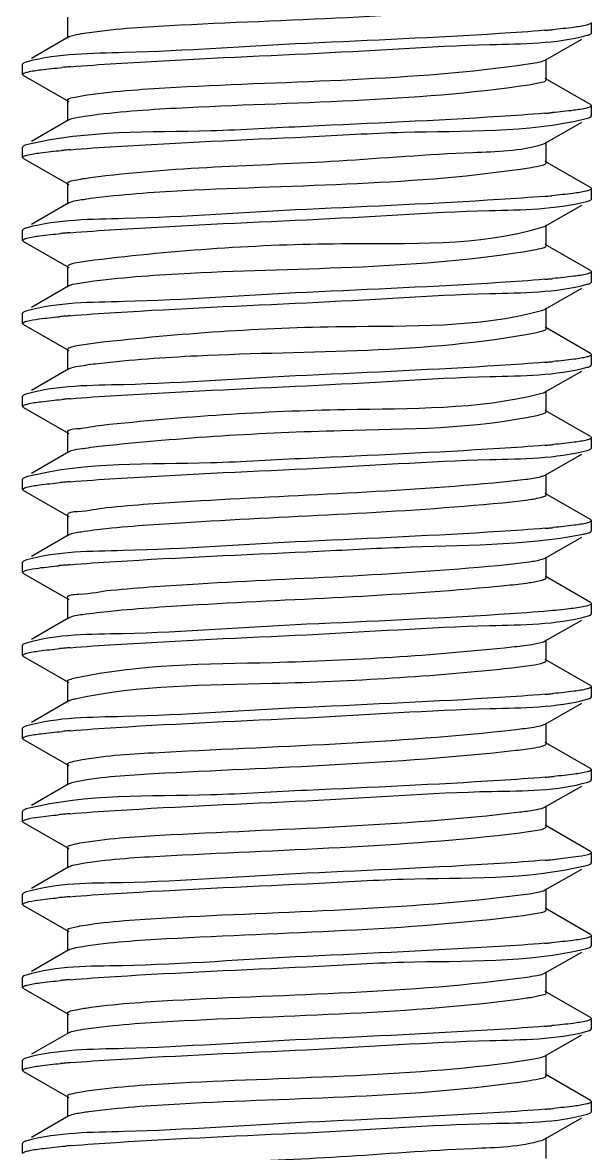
# Model space of a CAD drawing. Extents: x 1247970 to 1725648, y 860327 to 1277876.
# Drawn here: x 1335019.8 to 1335081.4, y 1200118.4 to 1200240.6 of the extents above; entities that cross this region are included whole.
import ezdxf

# ---------------------------------------------------------------- set-up
doc = ezdxf.new("R2010")
doc.units = 0
doc.header["$LTSCALE"] = 1000
doc.header["$MEASUREMENT"] = 0
doc.layers.get('0').update_dxf_attribs({"color": 254})
doc.layers.add('TK', color=4, linetype='Continuous')

# ---------------------------------------------------------------- blocks, each defined once
blk = doc.blocks.new('A$C63786A89')
at = {"linetype": 'Continuous'}
for p, q in [((2007.69, 7597.49), (2007.69, 7595.23)), ((2064.35, 7595.79), (2064.35, 7596.91)), ((2064.24, 7595.67), (2064.35, 7595.79)), ((2007.81, 7595.37), (2003.79, 7593.04)), ((2059.35, 7592.87), (2063.3, 7595.13)), ((2002.92, 7592.54), (2002.82, 7592.42)), ((2002.82, 7591.3), (2002.82, 7592.42)), ((2059.12, 7592.77), (2059.35, 7592.87)), ((2059.47, 7590.75), (2059.47, 7593)), ((2002.92, 7591.19), (2002.82, 7591.3)), ((2002.92, 7591.19), (2007.81, 7588.38)), ((2064.25, 7588.05), (2059.36, 7590.88)), ((2007.69, 7588.52), (2007.69, 7586.26)), ((2064.25, 7588.05), (2064.35, 7587.94)), ((2064.35, 7586.82), (2064.35, 7587.94)), ((2007.81, 7586.4), (2003.79, 7584.07)), ((2059.35, 7583.89), (2063.3, 7586.16)), ((2064.24, 7586.7), (2064.35, 7586.82)), ((2002.92, 7583.56), (2002.82, 7583.45)), ((2002.82, 7582.33), (2002.82, 7583.45)), ((2059.08, 7583.78), (2059.35, 7583.89)), ((2059.47, 7581.78), (2059.47, 7584.03)), ((2002.92, 7582.21), (2002.82, 7582.33)), ((2002.92, 7582.21), (2007.81, 7579.41)), ((2064.25, 7579.08), (2059.36, 7581.91)), ((2007.69, 7579.54), (2007.72, 7579.62)), ((2007.69, 7579.54), (2007.69, 7577.29)), ((2064.25, 7579.08), (2064.35, 7578.96)), ((2064.35, 7577.84), (2064.35, 7578.96)), ((2007.81, 7577.42), (2003.79, 7575.09)), ((2064.24, 7577.73), (2064.35, 7577.84)), ((2059.35, 7574.92), (2063.3, 7577.19)), ((2059.02, 7574.79), (2059.35, 7574.92)), ((2059.47, 7572.8), (2059.47, 7575.06)), ((2002.92, 7574.59), (2002.82, 7574.48)), ((2002.82, 7573.36), (2002.82, 7574.48)), ((2002.92, 7573.24), (2002.82, 7573.36)), ((2002.92, 7573.24), (2007.81, 7570.43)), ((2064.25, 7570.1), (2059.36, 7572.94)), ((2007.69, 7570.57), (2007.69, 7568.32)), ((2064.25, 7570.1), (2064.35, 7569.99)), ((2064.35, 7568.87), (2064.35, 7569.99)), ((2064.24, 7568.75), (2064.35, 7568.87)), ((2007.81, 7568.45), (2003.79, 7566.12)), ((2059.35, 7565.95), (2063.3, 7568.21)), ((2002.92, 7565.62), (2002.82, 7565.5)), ((2002.82, 7564.38), (2002.82, 7565.5)), ((2059.47, 7563.83), (2059.47, 7566.09)), ((2002.92, 7564.27), (2002.82, 7564.38)), ((2002.92, 7564.27), (2007.81, 7561.46)), ((2064.25, 7561.13), (2059.36, 7563.97)), ((2007.69, 7561.6), (2007.69, 7559.34)), ((2064.25, 7561.13), (2064.35, 7561.02)), ((2064.35, 7559.9), (2064.35, 7561.02)), ((2007.81, 7559.48), (2003.79, 7557.15)), ((2059.35, 7556.98), (2063.3, 7559.24)), ((2064.24, 7559.78), (2064.35, 7559.9)), ((2002.92, 7556.65), (2002.82, 7556.53)), ((2002.82, 7555.41), (2002.82, 7556.53)), ((2059.47, 7554.86), (2059.47, 7557.11)), ((2002.92, 7555.3), (2002.82, 7555.41)), ((2002.92, 7555.3), (2007.81, 7552.49)), ((2064.25, 7552.16), (2059.36, 7554.99)), ((2007.69, 7552.63), (2007.69, 7550.37)), ((2064.25, 7552.16), (2064.35, 7552.04)), ((2064.35, 7550.92), (2064.35, 7552.04)), ((2007.81, 7550.51), (2003.79, 7548.18)), ((2064.24, 7550.81), (2064.35, 7550.92)), ((2059.35, 7548), (2063.3, 7550.27)), ((2059.47, 7545.88), (2059.47, 7548.14)), ((2002.92, 7547.67), (2002.82, 7547.56)), ((2002.82, 7546.44), (2002.82, 7547.56)), ((2002.92, 7546.32), (2002.82, 7546.44)), ((2002.92, 7546.32), (2007.81, 7543.52)), ((2064.25, 7543.19), (2059.36, 7546.02)), ((2007.69, 7543.65), (2007.69, 7541.4)), ((2064.25, 7543.19), (2064.35, 7543.07)), ((2064.35, 7541.95), (2064.35, 7543.07)), ((2064.24, 7541.84), (2064.35, 7541.95)), ((2007.81, 7541.53), (2003.79, 7539.2)), ((2059.35, 7539.03), (2063.3, 7541.3)), ((2002.92, 7538.7), (2002.82, 7538.58)), ((2002.82, 7537.47), (2002.82, 7538.59)), ((2003.24, 7538.82), (2002.92, 7538.7)), ((2059.02, 7538.9), (2059.35, 7539.03)), ((2059.47, 7536.91), (2059.47, 7539.17)), ((2002.92, 7537.35), (2002.82, 7537.47)), ((2002.92, 7537.35), (2007.81, 7534.54)), ((2064.25, 7534.21), (2059.36, 7537.05)), ((2007.69, 7534.68), (2007.69, 7532.42)), ((2064.25, 7534.21), (2064.35, 7534.1)), ((2064.35, 7532.98), (2064.35, 7534.1)), ((2007.81, 7532.56), (2003.79, 7530.23)), ((2059.35, 7530.06), (2063.3, 7532.32)), ((2064.24, 7532.86), (2064.35, 7532.98)), ((2002.92, 7529.73), (2002.82, 7529.61)), ((2002.82, 7528.49), (2002.82, 7529.61)), ((2003.22, 7529.84), (2002.92, 7529.73)), ((2059.17, 7529.98), (2059.35, 7530.06)), ((2059.47, 7527.94), (2059.47, 7530.19)), ((2002.92, 7528.38), (2002.82, 7528.49)), ((2002.92, 7528.38), (2007.81, 7525.57)), ((2064.25, 7525.24), (2059.36, 7528.07)), ((2007.69, 7525.71), (2007.69, 7523.45)), ((2064.25, 7525.24), (2064.35, 7525.13)), ((2064.35, 7524.01), (2064.35, 7525.13)), ((2007.81, 7523.59), (2003.79, 7521.26)), ((2064.24, 7523.89), (2064.35, 7524.01)), ((2059.35, 7521.08), (2063.3, 7523.35)), ((2059.22, 7521.02), (2059.35, 7521.08)), ((2059.47, 7518.97), (2059.47, 7521.22)), ((2002.92, 7520.75), (2002.82, 7520.64)), ((2002.82, 7519.52), (2002.82, 7520.64)), ((2003.25, 7520.88), (2002.92, 7520.75)), ((2002.92, 7519.4), (2002.82, 7519.52)), ((2002.92, 7519.4), (2007.81, 7516.6)), ((2064.25, 7516.27), (2059.36, 7519.1)), ((2007.69, 7516.73), (2007.69, 7514.48)), ((2064.25, 7516.27), (2064.35, 7516.15)), ((2064.35, 7515.03), (2064.35, 7516.15)), ((2063.96, 7514.81), (2064.24, 7514.92)), ((2064.24, 7514.92), (2064.35, 7515.03)), ((2007.81, 7514.61), (2003.79, 7512.28)), ((2059.35, 7512.11), (2063.3, 7514.38)), ((2002.92, 7511.78), (2002.82, 7511.67)), ((2002.82, 7510.55), (2002.82, 7511.67)), ((2059.2, 7512.04), (2059.35, 7512.11)), ((2059.47, 7509.99), (2059.47, 7512.25)), ((2002.92, 7510.43), (2002.82, 7510.55)), ((2002.92, 7510.43), (2007.81, 7507.62)), ((2064.25, 7507.29), (2059.36, 7510.13)), ((2007.69, 7507.76), (2007.69, 7505.51)), ((2064.25, 7507.29), (2064.35, 7507.18)), ((2064.35, 7506.06), (2064.35, 7507.18)), ((2007.81, 7505.64), (2003.79, 7503.31)), ((2059.35, 7503.14), (2063.3, 7505.4)), ((2064.24, 7505.94), (2064.35, 7506.06)), ((2002.92, 7502.81), (2002.82, 7502.69)), ((2002.82, 7501.57), (2002.82, 7502.69)), ((2003.21, 7502.92), (2002.92, 7502.81)), ((2059.17, 7503.06), (2059.35, 7503.14)), ((2059.47, 7501.02), (2059.47, 7503.28)), ((2002.92, 7501.46), (2002.82, 7501.57)), ((2002.92, 7501.46), (2007.81, 7498.65)), ((2064.25, 7498.32), (2059.36, 7501.16)), ((2059.44, 7500.95), (2059.47, 7501.02)), ((2007.69, 7498.79), (2007.69, 7496.53)), ((2064.25, 7498.32), (2064.35, 7498.21)), ((2064.35, 7497.09), (2064.35, 7498.21)), ((2007.81, 7496.67), (2003.79, 7494.34)), ((2064.24, 7496.97), (2064.35, 7497.09)), ((2059.35, 7494.17), (2063.3, 7496.43)), ((2059.14, 7494.07), (2059.35, 7494.17)), ((2059.47, 7492.05), (2059.47, 7494.3)), ((2002.92, 7493.84), (2002.82, 7493.72)), ((2002.82, 7492.6), (2002.82, 7493.72)), ((2003.19, 7493.94), (2002.92, 7493.84)), ((2002.92, 7492.49), (2002.82, 7492.6)), ((2002.92, 7492.49), (2007.81, 7489.68)), ((2064.25, 7489.35), (2059.36, 7492.18)), ((2007.69, 7489.82), (2007.69, 7487.56)), ((2064.25, 7489.35), (2064.35, 7489.23)), ((2064.35, 7488.11), (2064.35, 7489.23)), ((2064.24, 7488), (2064.35, 7488.11)), ((2007.81, 7487.7), (2003.79, 7485.37)), ((2059.35, 7485.19), (2063.3, 7487.46)), ((2002.92, 7484.86), (2002.82, 7484.75)), ((2002.82, 7483.63), (2002.82, 7484.75)), ((2059.1, 7485.09), (2059.35, 7485.19)), ((2059.47, 7483.07), (2059.47, 7485.33)), ((2002.92, 7483.51), (2002.82, 7483.63)), ((2002.92, 7483.51), (2007.81, 7480.71)), ((2064.25, 7480.38), (2059.36, 7483.21)), ((2007.69, 7480.84), (2007.69, 7478.59)), ((2064.25, 7480.38), (2064.35, 7480.26)), ((2064.35, 7479.14), (2064.35, 7480.26)), ((2007.81, 7478.72), (2003.79, 7476.39)), ((2059.35, 7476.22), (2063.3, 7478.49)), ((2063.93, 7478.91), (2064.24, 7479.03)), ((2064.24, 7479.03), (2064.35, 7479.14)), ((2002.92, 7475.89), (2002.82, 7475.78)), ((2059.05, 7476.1), (2059.35, 7476.22)), ((2059.47, 7474.1), (2059.47, 7476.36)), ((2002.82, 7474.66), (2002.82, 7475.78))]:
    blk.add_line(p, q, dxfattribs=at)
for centre, radius, start, end in [((2048.96, 7718.48), 122.83, 274.838, 275.0338), ((2050.38, 7702.27), 106.57, 275.0335, 275.2512), ((2016.9, 7484.56), 107.95, 95.0261, 95.2193), ((2018.46, 7466.83), 125.75, 94.7802, 95.0245), ((2048.95, 7709.53), 122.86, 274.8376, 275.0328), ((2050.36, 7693.54), 106.8, 275.0326, 275.2447), ((2016.82, 7476.54), 106.99, 95.0303, 95.2418), ((2018.43, 7458.2), 125.41, 94.7834, 95.0291), ((2048.92, 7700.97), 123.27, 274.8336, 275.0274), ((2050.26, 7685.68), 107.93, 275.0276, 275.2184), ((2016.64, 7469.54), 105.02, 95.0387, 95.2914), ((2018.38, 7449.79), 124.84, 94.7887, 95.0384), ((2048.98, 7691.24), 122.51, 274.8413, 275.0385), ((2050.47, 7674.35), 105.56, 275.0377, 275.2759), ((2016.33, 7464.01), 101.56, 95.0522, 95.3845), ((2018.31, 7441.58), 124.07, 94.7949, 95.054), ((2049, 7682.04), 122.29, 274.8438, 275.0424), ((2050.55, 7664.56), 104.74, 275.0412, 275.2972), ((2016.88, 7448.96), 107.65, 95.0274, 95.2266), ((2018.45, 7431.01), 125.68, 94.7809, 95.0259), ((2049.01, 7672.99), 122.21, 274.8447, 275.0439), ((2050.58, 7655.27), 104.42, 275.0425, 275.3057), ((2016.49, 7444.22), 103.41, 95.0453, 95.3331), ((2018.34, 7423.31), 124.4, 94.7929, 95.0459), ((2049, 7664.13), 122.33, 274.8434, 275.0417), ((2050.54, 7646.75), 104.88, 275.0406, 275.2938), ((2016.29, 7437.52), 101.13, 95.0545, 95.3946), ((2018.29, 7414.94), 123.79, 94.7984, 95.0567), ((2016.4, 7427.3), 102.38, 95.0491, 95.3615), ((2018.33, 7405.53), 124.23, 94.7937, 95.0503), ((2049.01, 7646.12), 122.26, 274.8441, 275.0431), ((2050.56, 7628.51), 104.58, 275.0418, 275.3018), ((2016.96, 7412.11), 108.62, 95.0233, 95.2032), ((2018.48, 7394.84), 125.96, 94.7781, 95.0215), ((2049.03, 7636.88), 121.99, 274.8466, 275.0478), ((2050.66, 7618.51), 103.54, 275.046, 275.3287), ((2016.14, 7412.19), 99.53, 95.0607, 95.4393), ((2018.25, 7388.43), 123.38, 94.8021, 95.0641), ((2049.14, 7626.66), 120.74, 274.8598, 275.0684), ((2051.04, 7605.27), 99.26, 275.0633, 275.4452), ((2015.95, 7405.32), 97.42, 95.0686, 95.5004), ((2018.21, 7379.98), 122.86, 94.8067, 95.074), ((2048.91, 7620.32), 123.38, 274.8322, 275.0257), ((2050.23, 7605.31), 108.31, 275.0261, 275.2091), ((2016.59, 7389.33), 104.47, 95.0407, 95.3061), ((2018.37, 7369.12), 124.76, 94.7892, 95.0407), ((2053.65, 7518.18), 26.97, 277.8912, 278.9141), ((2048.92, 7611.27), 123.3, 274.8332, 275.0271), ((2050.26, 7596.02), 108, 275.0274, 275.2169), ((2016.6, 7380.23), 104.59, 95.0403, 95.3028), ((2018.37, 7360.13), 124.77, 94.7894, 95.0402), ((2049.01, 7601.19), 122.19, 274.8443, 275.0454), ((2050.61, 7583.09), 104.02, 275.0438, 275.3171), ((2018.61, 7348.38), 127.56, 94.7626, 94.9958)]:
    blk.add_arc(centre, radius, start, end, dxfattribs=at)
for points, knots in [([(2009.46, 7595.77), (2012.51, 7596.23), (2028.44, 7597.28), (2044.42, 7597.41), (2057.16, 7599.11)], [0, 0, 0, 0, 0.193781, 1, 1, 1, 1]), ([(2064.34, 7596.91), (2064.34, 7596.85), (2064.14, 7596.72), (2063.97, 7596.68), (2063.84, 7596.65)], [0, 0, 0, 0, 0.311837, 1, 1, 1, 1]), ([(2007.81, 7595.37), (2007.99, 7595.47), (2008.55, 7595.61), (2009.1, 7595.71), (2009.46, 7595.77)], [0, 0, 0, 0, 0.363265, 1, 1, 1, 1]), ([(2059.32, 7596.08), (2057.68, 7595.94), (2049.11, 7595.36), (2040.52, 7594.99), (2033.58, 7594.67)], [0, 0, 0, 0, 0.191343, 1, 1, 1, 1]), ([(2063.84, 7596.65), (2063.38, 7596.53), (2062.14, 7596.35), (2060.9, 7596.22), (2060.14, 7596.15)], [0, 0, 0, 0, 0.38474, 1, 1, 1, 1]), ([(2063.88, 7595.54), (2063.96, 7595.56), (2064.08, 7595.6), (2064.2, 7595.65), (2064.24, 7595.67)], [0, 0, 0, 0, 0.579787, 1, 1, 1, 1]), ([(2033.58, 7594.67), (2027, 7594.36), (2016.97, 7593.58), (2006.72, 7593.57), (2003.3, 7592.68)], [0, 0, 0, 0, 0.650988, 1, 1, 1, 1]), ([(2033.58, 7593.55), (2040.18, 7593.85), (2050.21, 7594.65), (2060.48, 7594.63), (2063.88, 7595.54)], [0, 0, 0, 0, 0.652246, 1, 1, 1, 1]), ([(2007.98, 7592.14), (2009.62, 7592.28), (2018.15, 7592.85), (2026.69, 7593.23), (2033.58, 7593.55)], [0, 0, 0, 0, 0.192343, 1, 1, 1, 1]), ([(2003.3, 7592.68), (2003.23, 7592.66), (2003.09, 7592.62), (2002.97, 7592.57), (2002.92, 7592.54)], [0, 0, 0, 0, 0.58349, 1, 1, 1, 1]), ([(2003.37, 7591.57), (2003.84, 7591.69), (2005.08, 7591.86), (2006.32, 7591.99), (2007.08, 7592.06)], [0, 0, 0, 0, 0.388339, 1, 1, 1, 1]), ([(2009.8, 7589.1), (2012.98, 7589.54), (2028.91, 7590.62), (2044.92, 7590.63), (2057.51, 7592.44)], [0, 0, 0, 0, 0.201956, 1, 1, 1, 1]), ([(2057.51, 7592.44), (2057.83, 7592.49), (2058.38, 7592.58), (2058.91, 7592.7), (2059.12, 7592.77)], [0, 0, 0, 0, 0.595426, 1, 1, 1, 1]), ([(2002.82, 7591.3), (2002.82, 7591.37), (2003.05, 7591.5), (2003.23, 7591.54), (2003.37, 7591.57)], [0, 0, 0, 0, 0.308564, 1, 1, 1, 1]), ([(2057.6, 7590.2), (2058.07, 7590.27), (2058.56, 7590.4), (2059.47, 7590.57), (2059.47, 7590.75)], [0, 0, 0, 0, 0.722589, 1, 1, 1, 1]), ([(2009.8, 7586.84), (2013, 7587.29), (2028.95, 7588.37), (2045, 7588.34), (2057.6, 7590.2)], [0, 0, 0, 0, 0.202608, 1, 1, 1, 1]), ([(2007.69, 7588.52), (2007.69, 7588.72), (2008.73, 7588.88), (2009.27, 7589.02), (2009.8, 7589.1)], [0, 0, 0, 0, 0.275228, 1, 1, 1, 1]), ([(2059.32, 7587.11), (2057.68, 7586.97), (2049.1, 7586.39), (2040.52, 7586.01), (2033.58, 7585.69)], [0, 0, 0, 0, 0.19136, 1, 1, 1, 1]), ([(2063.88, 7587.69), (2063.42, 7587.56), (2062.16, 7587.38), (2060.91, 7587.25), (2060.13, 7587.18)], [0, 0, 0, 0, 0.380848, 1, 1, 1, 1]), ([(2064.34, 7587.94), (2064.34, 7587.88), (2064.16, 7587.76), (2064, 7587.72), (2063.88, 7587.69)], [0, 0, 0, 0, 0.31481, 1, 1, 1, 1]), ([(2007.81, 7586.4), (2008.02, 7586.52), (2008.7, 7586.67), (2009.36, 7586.78), (2009.8, 7586.84)], [0, 0, 0, 0, 0.356302, 1, 1, 1, 1]), ([(2033.58, 7584.57), (2037.05, 7584.73), (2047.09, 7585.41), (2057.37, 7584.96), (2063.79, 7586.55)], [0, 0, 0, 0, 0.344295, 1, 1, 1, 1]), ([(2063.79, 7586.55), (2063.89, 7586.57), (2064.04, 7586.61), (2064.19, 7586.67), (2064.24, 7586.7)], [0, 0, 0, 0, 0.589075, 1, 1, 1, 1]), ([(2033.58, 7585.69), (2030.11, 7585.53), (2020.07, 7584.86), (2009.79, 7585.3), (2003.37, 7583.72)], [0, 0, 0, 0, 0.344313, 1, 1, 1, 1]), ([(2003.37, 7583.72), (2003.28, 7583.7), (2003.12, 7583.66), (2002.97, 7583.6), (2002.92, 7583.56)], [0, 0, 0, 0, 0.589858, 1, 1, 1, 1]), ([(2007.97, 7583.17), (2009.61, 7583.31), (2018.14, 7583.88), (2026.68, 7584.25), (2033.58, 7584.57)], [0, 0, 0, 0, 0.192296, 1, 1, 1, 1]), ([(2010.16, 7580.17), (2019.05, 7581.33), (2032.95, 7581.49), (2049.14, 7582.91), (2056.66, 7583.01), (2059.08, 7583.78)], [0, 0, 0, 0, 0.548543, 0.844517, 1, 1, 1, 1]), ([(2002.82, 7582.33), (2002.82, 7582.39), (2003.01, 7582.51), (2003.17, 7582.55), (2003.29, 7582.58)], [0, 0, 0, 0, 0.314294, 1, 1, 1, 1]), ([(2003.29, 7582.58), (2003.75, 7582.7), (2005.01, 7582.88), (2006.26, 7583.02), (2007.04, 7583.09)], [0, 0, 0, 0, 0.381504, 1, 1, 1, 1]), ([(2010.16, 7577.92), (2013.48, 7578.35), (2029.38, 7579.45), (2045.4, 7579.31), (2057.83, 7581.26)], [0, 0, 0, 0, 0.210138, 1, 1, 1, 1]), ([(2057.83, 7581.26), (2058.25, 7581.33), (2058.69, 7581.44), (2059.47, 7581.61), (2059.47, 7581.78)], [0, 0, 0, 0, 0.719826, 1, 1, 1, 1]), ([(2007.72, 7579.62), (2007.9, 7579.81), (2008.82, 7579.94), (2009.59, 7580.1), (2010.16, 7580.17)], [0, 0, 0, 0, 0.316001, 1, 1, 1, 1]), ([(2063.79, 7578.69), (2063.32, 7578.58), (2062.08, 7578.4), (2060.84, 7578.27), (2060.08, 7578.2)], [0, 0, 0, 0, 0.388371, 1, 1, 1, 1]), ([(2064.34, 7578.96), (2064.34, 7578.9), (2064.11, 7578.77), (2063.93, 7578.73), (2063.79, 7578.69)], [0, 0, 0, 0, 0.308474, 1, 1, 1, 1]), ([(2007.81, 7577.42), (2008.05, 7577.57), (2008.86, 7577.72), (2009.64, 7577.85), (2010.16, 7577.92)], [0, 0, 0, 0, 0.350243, 1, 1, 1, 1]), ([(2059.31, 7578.13), (2057.67, 7578), (2049.1, 7577.41), (2040.52, 7577.04), (2033.58, 7576.72)], [0, 0, 0, 0, 0.191421, 1, 1, 1, 1]), ([(2033.58, 7575.6), (2040.15, 7575.91), (2050.18, 7576.68), (2060.43, 7576.7), (2063.85, 7577.59)], [0, 0, 0, 0, 0.650643, 1, 1, 1, 1]), ([(2063.85, 7577.59), (2063.93, 7577.61), (2064.06, 7577.65), (2064.19, 7577.7), (2064.24, 7577.73)], [0, 0, 0, 0, 0.583345, 1, 1, 1, 1]), ([(2033.58, 7576.72), (2026.99, 7576.41), (2016.96, 7575.62), (2006.69, 7575.64), (2003.29, 7574.73)], [0, 0, 0, 0, 0.651866, 1, 1, 1, 1]), ([(2007.96, 7574.19), (2009.6, 7574.33), (2018.13, 7574.91), (2026.68, 7575.28), (2033.58, 7575.6)], [0, 0, 0, 0, 0.192189, 1, 1, 1, 1]), ([(2002.82, 7573.36), (2002.82, 7573.41), (2003, 7573.53), (2003.15, 7573.57), (2003.26, 7573.6)], [0, 0, 0, 0, 0.316518, 1, 1, 1, 1]), ([(2003.29, 7574.73), (2003.21, 7574.71), (2003.09, 7574.67), (2002.96, 7574.62), (2002.92, 7574.59)], [0, 0, 0, 0, 0.581499, 1, 1, 1, 1]), ([(2003.26, 7573.6), (2003.72, 7573.73), (2004.95, 7573.9), (2006.19, 7574.04), (2006.95, 7574.11)], [0, 0, 0, 0, 0.38005, 1, 1, 1, 1]), ([(2010.55, 7571.25), (2019.42, 7572.32), (2035.49, 7573.49), (2052.06, 7572.72), (2059.02, 7574.79)], [0, 0, 0, 0, 0.55141, 1, 1, 1, 1]), ([(2058.13, 7572.34), (2058.47, 7572.4), (2058.84, 7572.49), (2059.47, 7572.67), (2059.47, 7572.8)], [0, 0, 0, 0, 0.715223, 1, 1, 1, 1]), ([(2007.78, 7570.69), (2008.04, 7570.87), (2009.01, 7571.02), (2009.93, 7571.17), (2010.55, 7571.25)], [0, 0, 0, 0, 0.337091, 1, 1, 1, 1]), ([(2010.55, 7568.99), (2013.99, 7569.41), (2029.86, 7570.53), (2045.88, 7570.22), (2058.13, 7572.34)], [0, 0, 0, 0, 0.218345, 1, 1, 1, 1]), ([(2007.69, 7570.57), (2007.69, 7570.59), (2007.71, 7570.64), (2007.75, 7570.68), (2007.78, 7570.69)], [0, 0, 0, 0, 0.413609, 1, 1, 1, 1]), ([(2064.34, 7569.99), (2064.34, 7569.93), (2064.14, 7569.81), (2063.98, 7569.77), (2063.85, 7569.73)], [0, 0, 0, 0, 0.312993, 1, 1, 1, 1]), ([(2007.81, 7568.45), (2008.08, 7568.61), (2009.03, 7568.77), (2009.94, 7568.92), (2010.55, 7568.99)], [0, 0, 0, 0, 0.344929, 1, 1, 1, 1]), ([(2059.32, 7569.16), (2057.69, 7569.02), (2049.11, 7568.44), (2040.52, 7568.07), (2033.58, 7567.75)], [0, 0, 0, 0, 0.191286, 1, 1, 1, 1]), ([(2063.85, 7569.73), (2063.39, 7569.61), (2062.17, 7569.44), (2060.94, 7569.31), (2060.18, 7569.24)], [0, 0, 0, 0, 0.384478, 1, 1, 1, 1]), ([(2063.87, 7568.62), (2063.95, 7568.64), (2064.07, 7568.68), (2064.2, 7568.73), (2064.24, 7568.75)], [0, 0, 0, 0, 0.58091, 1, 1, 1, 1]), ([(2033.58, 7567.75), (2026.97, 7567.44), (2016.94, 7566.63), (2006.65, 7566.68), (2003.26, 7565.75)], [0, 0, 0, 0, 0.653117, 1, 1, 1, 1]), ([(2033.58, 7566.63), (2040.17, 7566.93), (2050.2, 7567.72), (2060.47, 7567.71), (2063.87, 7568.62)], [0, 0, 0, 0, 0.651768, 1, 1, 1, 1]), ([(2007.94, 7565.22), (2009.58, 7565.36), (2018.12, 7565.94), (2026.67, 7566.31), (2033.58, 7566.63)], [0, 0, 0, 0, 0.192003, 1, 1, 1, 1]), ([(2003.26, 7565.75), (2003.19, 7565.73), (2003.08, 7565.69), (2002.96, 7565.64), (2002.92, 7565.62)], [0, 0, 0, 0, 0.578694, 1, 1, 1, 1]), ([(2003.26, 7564.63), (2003.7, 7564.75), (2004.88, 7564.92), (2006.06, 7565.05), (2006.8, 7565.12)], [0, 0, 0, 0, 0.381401, 1, 1, 1, 1]), ([(2010.96, 7562.33), (2019.78, 7563.32), (2035.7, 7564.46), (2052.04, 7563.9), (2058.95, 7565.8)], [0, 0, 0, 0, 0.553408, 1, 1, 1, 1]), ([(2058.95, 7565.8), (2059.03, 7565.82), (2059.17, 7565.86), (2059.3, 7565.92), (2059.35, 7565.95)], [0, 0, 0, 0, 0.576987, 1, 1, 1, 1]), ([(2002.82, 7564.38), (2002.82, 7564.44), (2003, 7564.56), (2003.15, 7564.6), (2003.26, 7564.63)], [0, 0, 0, 0, 0.317517, 1, 1, 1, 1]), ([(2058.4, 7563.42), (2058.67, 7563.47), (2058.98, 7563.54), (2059.47, 7563.72), (2059.47, 7563.83)], [0, 0, 0, 0, 0.709154, 1, 1, 1, 1]), ([(2010.96, 7560.07), (2014.53, 7560.47), (2030.34, 7561.62), (2046.36, 7561.09), (2058.4, 7563.42)], [0, 0, 0, 0, 0.226596, 1, 1, 1, 1]), ([(2007.69, 7561.6), (2007.69, 7561.63), (2007.74, 7561.71), (2007.82, 7561.75), (2007.87, 7561.77)], [0, 0, 0, 0, 0.374977, 1, 1, 1, 1]), ([(2007.87, 7561.77), (2008.2, 7561.93), (2009.26, 7562.1), (2010.29, 7562.25), (2010.96, 7562.33)], [0, 0, 0, 0, 0.354434, 1, 1, 1, 1]), ([(2059.33, 7560.19), (2057.69, 7560.05), (2049.12, 7559.47), (2040.53, 7559.1), (2033.58, 7558.77)], [0, 0, 0, 0, 0.191234, 1, 1, 1, 1]), ([(2063.87, 7560.77), (2063.42, 7560.65), (2062.2, 7560.47), (2060.97, 7560.34), (2060.22, 7560.27)], [0, 0, 0, 0, 0.382729, 1, 1, 1, 1]), ([(2064.34, 7561.02), (2064.34, 7560.96), (2064.15, 7560.84), (2063.99, 7560.8), (2063.87, 7560.77)], [0, 0, 0, 0, 0.314561, 1, 1, 1, 1]), ([(2007.81, 7559.48), (2008.12, 7559.66), (2009.22, 7559.83), (2010.26, 7559.99), (2010.96, 7560.07)], [0, 0, 0, 0, 0.340225, 1, 1, 1, 1]), ([(2033.58, 7557.65), (2040.17, 7557.96), (2050.21, 7558.75), (2060.47, 7558.74), (2063.88, 7559.65)], [0, 0, 0, 0, 0.651956, 1, 1, 1, 1]), ([(2063.88, 7559.65), (2063.95, 7559.67), (2064.08, 7559.7), (2064.2, 7559.75), (2064.24, 7559.78)], [0, 0, 0, 0, 0.580509, 1, 1, 1, 1]), ([(2033.58, 7558.77), (2026.97, 7558.47), (2016.93, 7557.65), (2006.65, 7557.7), (2003.26, 7556.77)], [0, 0, 0, 0, 0.653395, 1, 1, 1, 1]), ([(2003.26, 7556.77), (2003.19, 7556.75), (2003.07, 7556.72), (2002.96, 7556.67), (2002.92, 7556.65)], [0, 0, 0, 0, 0.578294, 1, 1, 1, 1]), ([(2007.98, 7556.25), (2009.61, 7556.39), (2018.14, 7556.96), (2026.68, 7557.33), (2033.58, 7557.65)], [0, 0, 0, 0, 0.192326, 1, 1, 1, 1]), ([(2011.41, 7553.4), (2020.15, 7554.33), (2035.9, 7555.42), (2051.99, 7555.07), (2058.84, 7556.8)], [0, 0, 0, 0, 0.554449, 1, 1, 1, 1]), ([(2058.84, 7556.8), (2058.94, 7556.82), (2059.12, 7556.87), (2059.29, 7556.94), (2059.35, 7556.98)], [0, 0, 0, 0, 0.586934, 1, 1, 1, 1]), ([(2002.82, 7555.41), (2002.82, 7555.48), (2003.04, 7555.6), (2003.22, 7555.64), (2003.36, 7555.68)], [0, 0, 0, 0, 0.309735, 1, 1, 1, 1]), ([(2003.36, 7555.68), (2003.82, 7555.8), (2005.07, 7555.97), (2006.31, 7556.1), (2007.07, 7556.17)], [0, 0, 0, 0, 0.387433, 1, 1, 1, 1]), ([(2011.41, 7551.15), (2020, 7552.06), (2035.72, 7553.04), (2051.66, 7552.97), (2058.63, 7554.49)], [0, 0, 0, 0, 0.54768, 1, 1, 1, 1]), ([(2058.63, 7554.49), (2058.85, 7554.54), (2059.1, 7554.6), (2059.47, 7554.76), (2059.47, 7554.86)], [0, 0, 0, 0, 0.701158, 1, 1, 1, 1]), ([(2007.69, 7552.63), (2007.69, 7552.97), (2009.6, 7553.02), (2010.48, 7553.3), (2011.41, 7553.4)], [0, 0, 0, 0, 0.267721, 1, 1, 1, 1]), ([(2063.88, 7551.79), (2063.42, 7551.67), (2062.21, 7551.5), (2060.99, 7551.37), (2060.23, 7551.3)], [0, 0, 0, 0, 0.382556, 1, 1, 1, 1]), ([(2064.34, 7552.04), (2064.34, 7551.99), (2064.15, 7551.87), (2064, 7551.83), (2063.88, 7551.79)], [0, 0, 0, 0, 0.314885, 1, 1, 1, 1]), ([(2007.81, 7550.51), (2008.16, 7550.71), (2009.41, 7550.88), (2010.6, 7551.06), (2011.41, 7551.15)], [0, 0, 0, 0, 0.33607, 1, 1, 1, 1]), ([(2059.33, 7551.22), (2057.69, 7551.08), (2049.12, 7550.5), (2040.53, 7550.12), (2033.58, 7549.8)], [0, 0, 0, 0, 0.191214, 1, 1, 1, 1]), ([(2033.58, 7548.68), (2040.17, 7548.99), (2050.2, 7549.78), (2060.47, 7549.77), (2063.87, 7550.67)], [0, 0, 0, 0, 0.651816, 1, 1, 1, 1]), ([(2063.87, 7550.67), (2063.95, 7550.69), (2064.07, 7550.73), (2064.2, 7550.78), (2064.24, 7550.81)], [0, 0, 0, 0, 0.5808, 1, 1, 1, 1]), ([(2033.58, 7549.8), (2030.1, 7549.64), (2020.06, 7548.96), (2009.78, 7549.43), (2003.36, 7547.83)], [0, 0, 0, 0, 0.344682, 1, 1, 1, 1]), ([(2007.95, 7547.28), (2009.59, 7547.41), (2018.12, 7547.99), (2026.68, 7548.36), (2033.58, 7548.68)], [0, 0, 0, 0, 0.192103, 1, 1, 1, 1]), ([(2058.84, 7547.82), (2058.94, 7547.85), (2059.12, 7547.9), (2059.29, 7547.97), (2059.35, 7548)], [0, 0, 0, 0, 0.587321, 1, 1, 1, 1]), ([(2003.36, 7547.83), (2003.27, 7547.8), (2003.12, 7547.76), (2002.97, 7547.7), (2002.92, 7547.67)], [0, 0, 0, 0, 0.588684, 1, 1, 1, 1]), ([(2003.24, 7546.68), (2003.69, 7546.8), (2004.91, 7546.98), (2006.13, 7547.11), (2006.88, 7547.18)], [0, 0, 0, 0, 0.378966, 1, 1, 1, 1]), ([(2011.87, 7544.48), (2014.92, 7544.79), (2029.22, 7545.75), (2043.56, 7546.19), (2054.77, 7547.27)], [0, 0, 0, 0, 0.213637, 1, 1, 1, 1]), ([(2054.77, 7547.27), (2055.6, 7547.35), (2056.96, 7547.49), (2058.32, 7547.69), (2058.84, 7547.82)], [0, 0, 0, 0, 0.608109, 1, 1, 1, 1]), ([(2002.82, 7546.44), (2002.82, 7546.49), (2002.99, 7546.61), (2003.13, 7546.65), (2003.24, 7546.68)], [0, 0, 0, 0, 0.31838, 1, 1, 1, 1]), ([(2054.77, 7545.01), (2055.6, 7545.09), (2056.96, 7545.24), (2058.32, 7545.44), (2058.84, 7545.57)], [0, 0, 0, 0, 0.608109, 1, 1, 1, 1]), ([(2058.84, 7545.57), (2059, 7545.61), (2059.21, 7545.66), (2059.47, 7545.81), (2059.47, 7545.88)], [0, 0, 0, 0, 0.690355, 1, 1, 1, 1]), ([(2007.69, 7543.65), (2007.69, 7544.03), (2009.85, 7544.05), (2010.83, 7544.37), (2011.87, 7544.48)], [0, 0, 0, 0, 0.266872, 1, 1, 1, 1]), ([(2011.87, 7542.22), (2014.92, 7542.53), (2029.22, 7543.5), (2043.56, 7543.93), (2054.77, 7545.01)], [0, 0, 0, 0, 0.213637, 1, 1, 1, 1]), ([(2064.34, 7543.07), (2064.34, 7543.01), (2064.15, 7542.89), (2064, 7542.85), (2063.87, 7542.82)], [0, 0, 0, 0, 0.314649, 1, 1, 1, 1]), ([(2007.81, 7541.53), (2008.2, 7541.76), (2009.62, 7541.93), (2010.96, 7542.13), (2011.87, 7542.22)], [0, 0, 0, 0, 0.332418, 1, 1, 1, 1]), ([(2059.33, 7542.24), (2057.69, 7542.11), (2049.11, 7541.52), (2040.53, 7541.15), (2033.58, 7540.83)], [0, 0, 0, 0, 0.191243, 1, 1, 1, 1]), ([(2063.87, 7542.82), (2063.42, 7542.7), (2062.19, 7542.52), (2060.97, 7542.39), (2060.21, 7542.32)], [0, 0, 0, 0, 0.382589, 1, 1, 1, 1]), ([(2063.44, 7541.6), (2063.6, 7541.64), (2063.88, 7541.7), (2064.15, 7541.78), (2064.24, 7541.84)], [0, 0, 0, 0, 0.614276, 1, 1, 1, 1]), ([(2033.58, 7540.83), (2026.96, 7540.52), (2016.92, 7539.7), (2006.62, 7539.77), (2003.24, 7538.82)], [0, 0, 0, 0, 0.654088, 1, 1, 1, 1]), ([(2033.58, 7539.71), (2036.92, 7539.86), (2046.86, 7540.46), (2056.93, 7540.35), (2063.44, 7541.6)], [0, 0, 0, 0, 0.335313, 1, 1, 1, 1]), ([(2007.93, 7538.3), (2009.57, 7538.44), (2018.12, 7539.02), (2026.67, 7539.39), (2033.58, 7539.71)], [0, 0, 0, 0, 0.191983, 1, 1, 1, 1]), ([(2003.22, 7537.7), (2003.66, 7537.82), (2004.85, 7538), (2006.04, 7538.13), (2006.78, 7538.2)], [0, 0, 0, 0, 0.377561, 1, 1, 1, 1]), ([(2012.37, 7535.55), (2015.51, 7535.85), (2029.81, 7536.81), (2044.15, 7537.22), (2055.27, 7538.34)], [0, 0, 0, 0, 0.220253, 1, 1, 1, 1]), ([(2055.27, 7538.34), (2056.05, 7538.42), (2057.3, 7538.57), (2058.56, 7538.76), (2059.02, 7538.9)], [0, 0, 0, 0, 0.618456, 1, 1, 1, 1]), ([(2002.82, 7537.47), (2002.82, 7537.52), (2002.98, 7537.63), (2003.12, 7537.67), (2003.22, 7537.7)], [0, 0, 0, 0, 0.32109, 1, 1, 1, 1]), ([(2059.02, 7536.64), (2059.14, 7536.68), (2059.3, 7536.72), (2059.47, 7536.85), (2059.47, 7536.91)], [0, 0, 0, 0, 0.675509, 1, 1, 1, 1]), ([(2012.37, 7533.3), (2015.51, 7533.6), (2029.81, 7534.56), (2044.15, 7534.96), (2055.27, 7536.09)], [0, 0, 0, 0, 0.220253, 1, 1, 1, 1]), ([(2055.27, 7536.09), (2056.05, 7536.16), (2057.3, 7536.31), (2058.56, 7536.51), (2059.02, 7536.64)], [0, 0, 0, 0, 0.618456, 1, 1, 1, 1]), ([(2007.69, 7534.68), (2007.69, 7535.11), (2010.11, 7535.07), (2011.2, 7535.44), (2012.37, 7535.55)], [0, 0, 0, 0, 0.266332, 1, 1, 1, 1]), ([(2007.81, 7532.56), (2008.25, 7532.82), (2009.84, 7532.98), (2011.34, 7533.2), (2012.37, 7533.3)], [0, 0, 0, 0, 0.329248, 1, 1, 1, 1]), ([(2059.2, 7533.26), (2057.57, 7533.12), (2049.03, 7532.55), (2040.48, 7532.18), (2033.58, 7531.86)], [0, 0, 0, 0, 0.19218, 1, 1, 1, 1]), ([(2063.44, 7533.75), (2062.87, 7533.64), (2061.46, 7533.46), (2060.05, 7533.33), (2059.2, 7533.26)], [0, 0, 0, 0, 0.404067, 1, 1, 1, 1]), ([(2064.34, 7534.1), (2064.34, 7534), (2063.93, 7533.86), (2063.67, 7533.79), (2063.44, 7533.75)], [0, 0, 0, 0, 0.289979, 1, 1, 1, 1]), ([(2033.58, 7530.74), (2040.17, 7531.04), (2050.2, 7531.83), (2060.47, 7531.82), (2063.87, 7532.73)], [0, 0, 0, 0, 0.651768, 1, 1, 1, 1]), ([(2063.87, 7532.73), (2063.95, 7532.75), (2064.07, 7532.79), (2064.2, 7532.84), (2064.24, 7532.86)], [0, 0, 0, 0, 0.58094, 1, 1, 1, 1]), ([(2033.58, 7531.86), (2026.94, 7531.55), (2016.9, 7530.7), (2006.58, 7530.81), (2003.22, 7529.84)], [0, 0, 0, 0, 0.655403, 1, 1, 1, 1]), ([(2007.95, 7529.33), (2009.58, 7529.47), (2018.12, 7530.04), (2026.67, 7530.42), (2033.58, 7530.74)], [0, 0, 0, 0, 0.192047, 1, 1, 1, 1]), ([(2055.74, 7529.42), (2056.46, 7529.49), (2057.61, 7529.64), (2058.77, 7529.83), (2059.17, 7529.98)], [0, 0, 0, 0, 0.630576, 1, 1, 1, 1]), ([(2002.82, 7528.49), (2002.82, 7528.55), (2002.99, 7528.66), (2003.14, 7528.7), (2003.25, 7528.73)], [0, 0, 0, 0, 0.318075, 1, 1, 1, 1]), ([(2003.25, 7528.73), (2003.7, 7528.86), (2004.89, 7529.03), (2006.09, 7529.16), (2006.84, 7529.23)], [0, 0, 0, 0, 0.380405, 1, 1, 1, 1]), ([(2008.52, 7526.07), (2015.48, 7527.6), (2031.43, 7527.52), (2047.14, 7528.5), (2055.74, 7529.42)], [0, 0, 0, 0, 0.451841, 1, 1, 1, 1]), ([(2008.52, 7523.81), (2015.48, 7525.34), (2031.43, 7525.26), (2047.14, 7526.24), (2055.74, 7527.16)], [0, 0, 0, 0, 0.451841, 1, 1, 1, 1]), ([(2055.74, 7527.16), (2056.46, 7527.24), (2057.61, 7527.39), (2058.77, 7527.57), (2059.17, 7527.72)], [0, 0, 0, 0, 0.630576, 1, 1, 1, 1]), ([(2059.17, 7527.72), (2059.25, 7527.75), (2059.37, 7527.79), (2059.47, 7527.89), (2059.47, 7527.94)], [0, 0, 0, 0, 0.654934, 1, 1, 1, 1]), ([(2007.69, 7525.71), (2007.69, 7525.8), (2008.05, 7525.96), (2008.31, 7526.02), (2008.52, 7526.07)], [0, 0, 0, 0, 0.299229, 1, 1, 1, 1]), ([(2063.87, 7524.88), (2063.42, 7524.75), (2062.2, 7524.58), (2060.98, 7524.45), (2060.23, 7524.38)], [0, 0, 0, 0, 0.382853, 1, 1, 1, 1]), ([(2064.34, 7525.13), (2064.34, 7525.07), (2064.15, 7524.95), (2063.99, 7524.91), (2063.87, 7524.88)], [0, 0, 0, 0, 0.314509, 1, 1, 1, 1]), ([(2007.81, 7523.59), (2007.89, 7523.64), (2008.13, 7523.72), (2008.37, 7523.78), (2008.52, 7523.81)], [0, 0, 0, 0, 0.397887, 1, 1, 1, 1]), ([(2059.33, 7524.3), (2057.69, 7524.16), (2049.12, 7523.58), (2040.53, 7523.21), (2033.58, 7522.88)], [0, 0, 0, 0, 0.191221, 1, 1, 1, 1]), ([(2033.58, 7521.76), (2040.19, 7522.07), (2050.22, 7522.87), (2060.5, 7522.84), (2063.89, 7523.76)], [0, 0, 0, 0, 0.652777, 1, 1, 1, 1]), ([(2063.89, 7523.76), (2063.96, 7523.78), (2064.08, 7523.82), (2064.2, 7523.86), (2064.24, 7523.89)], [0, 0, 0, 0, 0.578717, 1, 1, 1, 1]), ([(2033.58, 7522.88), (2026.96, 7522.58), (2016.93, 7521.76), (2006.64, 7521.82), (2003.25, 7520.88)], [0, 0, 0, 0, 0.653664, 1, 1, 1, 1]), ([(2007.98, 7520.36), (2009.62, 7520.5), (2018.15, 7521.07), (2026.69, 7521.44), (2033.58, 7521.76)], [0, 0, 0, 0, 0.192376, 1, 1, 1, 1]), ([(2056.18, 7520.49), (2056.83, 7520.57), (2057.84, 7520.7), (2058.86, 7520.88), (2059.22, 7521.02)], [0, 0, 0, 0, 0.631985, 1, 1, 1, 1]), ([(2003.35, 7519.79), (2003.83, 7519.91), (2005.08, 7520.08), (2006.34, 7520.21), (2007.11, 7520.28)], [0, 0, 0, 0, 0.386687, 1, 1, 1, 1]), ([(2008.76, 7517.15), (2011.46, 7517.67), (2027.33, 7518.62), (2043.17, 7519.02), (2056.18, 7520.49)], [0, 0, 0, 0, 0.173596, 1, 1, 1, 1]), ([(2002.82, 7519.52), (2002.82, 7519.58), (2003.04, 7519.71), (2003.22, 7519.75), (2003.35, 7519.79)], [0, 0, 0, 0, 0.309934, 1, 1, 1, 1]), ([(2056.18, 7518.24), (2056.86, 7518.31), (2057.89, 7518.46), (2058.95, 7518.64), (2059.29, 7518.79)], [0, 0, 0, 0, 0.644912, 1, 1, 1, 1]), ([(2059.29, 7518.79), (2059.34, 7518.82), (2059.42, 7518.85), (2059.47, 7518.93), (2059.47, 7518.97)], [0, 0, 0, 0, 0.626416, 1, 1, 1, 1]), ([(2008.76, 7514.89), (2011.46, 7515.41), (2027.33, 7516.36), (2043.17, 7516.77), (2056.18, 7518.24)], [0, 0, 0, 0, 0.173596, 1, 1, 1, 1]), ([(2007.69, 7516.73), (2007.69, 7516.85), (2008.18, 7517.02), (2008.49, 7517.09), (2008.76, 7517.15)], [0, 0, 0, 0, 0.291135, 1, 1, 1, 1]), ([(2064.34, 7516.15), (2064.34, 7516.1), (2064.16, 7515.98), (2064.01, 7515.94), (2063.89, 7515.91)], [0, 0, 0, 0, 0.316347, 1, 1, 1, 1]), ([(2059.34, 7515.33), (2057.7, 7515.19), (2049.12, 7514.6), (2040.53, 7514.23), (2033.58, 7513.91)], [0, 0, 0, 0, 0.191157, 1, 1, 1, 1]), ([(2063.89, 7515.91), (2063.44, 7515.79), (2062.23, 7515.61), (2061.02, 7515.48), (2060.27, 7515.41)], [0, 0, 0, 0, 0.38147, 1, 1, 1, 1]), ([(2033.58, 7513.91), (2030.1, 7513.75), (2020.06, 7513.07), (2009.77, 7513.54), (2003.35, 7511.93)], [0, 0, 0, 0, 0.344793, 1, 1, 1, 1]), ([(2007.81, 7514.61), (2007.92, 7514.68), (2008.24, 7514.78), (2008.56, 7514.85), (2008.76, 7514.89)], [0, 0, 0, 0, 0.38572, 1, 1, 1, 1]), ([(2033.58, 7512.79), (2040.24, 7513.1), (2050.28, 7513.96), (2060.62, 7513.82), (2063.96, 7514.81)], [0, 0, 0, 0, 0.656488, 1, 1, 1, 1]), ([(2007.93, 7511.38), (2009.56, 7511.52), (2018.11, 7512.1), (2026.67, 7512.47), (2033.58, 7512.79)], [0, 0, 0, 0, 0.191901, 1, 1, 1, 1]), ([(2003.35, 7511.93), (2003.26, 7511.91), (2003.12, 7511.87), (2002.97, 7511.81), (2002.92, 7511.78)], [0, 0, 0, 0, 0.588339, 1, 1, 1, 1]), ([(2003.21, 7510.77), (2003.63, 7510.9), (2004.81, 7511.07), (2005.98, 7511.2), (2006.71, 7511.27)], [0, 0, 0, 0, 0.376726, 1, 1, 1, 1]), ([(2009.02, 7508.22), (2011.87, 7508.72), (2027.78, 7509.72), (2043.68, 7510.01), (2056.6, 7511.57)], [0, 0, 0, 0, 0.181833, 1, 1, 1, 1]), ([(2056.6, 7511.57), (2057.14, 7511.63), (2058.01, 7511.76), (2058.89, 7511.92), (2059.2, 7512.04)], [0, 0, 0, 0, 0.623316, 1, 1, 1, 1]), ([(2002.82, 7510.55), (2002.82, 7510.6), (2002.97, 7510.71), (2003.11, 7510.75), (2003.21, 7510.77)], [0, 0, 0, 0, 0.322973, 1, 1, 1, 1]), ([(2009.02, 7505.97), (2011.87, 7506.46), (2027.78, 7507.46), (2043.68, 7507.76), (2056.6, 7509.31)], [0, 0, 0, 0, 0.181833, 1, 1, 1, 1]), ([(2056.6, 7509.31), (2057.23, 7509.39), (2058.15, 7509.55), (2059.15, 7509.7), (2059.4, 7509.89)], [0, 0, 0, 0, 0.669294, 1, 1, 1, 1]), ([(2059.4, 7509.89), (2059.42, 7509.9), (2059.46, 7509.93), (2059.47, 7509.97), (2059.47, 7509.99)], [0, 0, 0, 0, 0.574838, 1, 1, 1, 1]), ([(2007.69, 7507.76), (2007.69, 7507.9), (2008.31, 7508.08), (2008.69, 7508.16), (2009.02, 7508.22)], [0, 0, 0, 0, 0.285046, 1, 1, 1, 1]), ([(2059.37, 7506.36), (2057.73, 7506.22), (2049.14, 7505.63), (2040.54, 7505.26), (2033.58, 7504.94)], [0, 0, 0, 0, 0.190906, 1, 1, 1, 1]), ([(2063.96, 7506.95), (2063.54, 7506.83), (2062.36, 7506.66), (2061.2, 7506.52), (2060.46, 7506.45)], [0, 0, 0, 0, 0.376385, 1, 1, 1, 1]), ([(2064.34, 7507.18), (2064.34, 7507.13), (2064.19, 7507.02), (2064.06, 7506.98), (2063.96, 7506.95)], [0, 0, 0, 0, 0.323435, 1, 1, 1, 1]), ([(2007.81, 7505.64), (2007.94, 7505.72), (2008.35, 7505.84), (2008.76, 7505.92), (2009.02, 7505.97)], [0, 0, 0, 0, 0.375495, 1, 1, 1, 1]), ([(2033.58, 7503.82), (2037.05, 7503.98), (2047.1, 7504.65), (2057.37, 7504.21), (2063.8, 7505.79)], [0, 0, 0, 0, 0.344308, 1, 1, 1, 1]), ([(2063.8, 7505.79), (2063.89, 7505.81), (2064.04, 7505.85), (2064.19, 7505.91), (2064.24, 7505.94)], [0, 0, 0, 0, 0.589015, 1, 1, 1, 1]), ([(2033.58, 7504.94), (2026.93, 7504.63), (2016.89, 7503.77), (2006.55, 7503.9), (2003.21, 7502.92)], [0, 0, 0, 0, 0.65625, 1, 1, 1, 1]), ([(2007.91, 7502.41), (2009.55, 7502.55), (2018.1, 7503.12), (2026.66, 7503.5), (2033.58, 7503.82)], [0, 0, 0, 0, 0.191797, 1, 1, 1, 1]), ([(2056.99, 7502.64), (2057.44, 7502.7), (2058.17, 7502.81), (2058.9, 7502.96), (2059.17, 7503.06)], [0, 0, 0, 0, 0.613249, 1, 1, 1, 1]), ([(2002.82, 7501.57), (2002.82, 7501.62), (2002.96, 7501.73), (2003.09, 7501.77), (2003.19, 7501.8)], [0, 0, 0, 0, 0.325528, 1, 1, 1, 1]), ([(2003.19, 7501.8), (2003.6, 7501.92), (2004.75, 7502.09), (2005.89, 7502.22), (2006.61, 7502.29)], [0, 0, 0, 0, 0.375733, 1, 1, 1, 1]), ([(2009.32, 7499.3), (2012.31, 7499.77), (2028.23, 7500.81), (2044.19, 7500.99), (2056.99, 7502.64)], [0, 0, 0, 0, 0.190031, 1, 1, 1, 1]), ([(2009.32, 7497.04), (2012.31, 7497.51), (2028.23, 7498.55), (2044.19, 7498.74), (2056.99, 7500.39)], [0, 0, 0, 0, 0.190031, 1, 1, 1, 1]), ([(2056.99, 7500.39), (2057.56, 7500.46), (2058.34, 7500.63), (2059.26, 7500.75), (2059.44, 7500.95)], [0, 0, 0, 0, 0.68301, 1, 1, 1, 1]), ([(2007.69, 7498.79), (2007.69, 7498.95), (2008.47, 7499.13), (2008.91, 7499.23), (2009.32, 7499.3)], [0, 0, 0, 0, 0.280346, 1, 1, 1, 1]), ([(2063.8, 7497.94), (2063.32, 7497.82), (2062.08, 7497.64), (2060.83, 7497.51), (2060.06, 7497.44)], [0, 0, 0, 0, 0.38815, 1, 1, 1, 1]), ([(2064.34, 7498.21), (2064.34, 7498.14), (2064.11, 7498.01), (2063.94, 7497.97), (2063.8, 7497.94)], [0, 0, 0, 0, 0.307371, 1, 1, 1, 1]), ([(2007.81, 7496.67), (2007.97, 7496.76), (2008.48, 7496.9), (2008.99, 7496.99), (2009.32, 7497.04)], [0, 0, 0, 0, 0.366815, 1, 1, 1, 1]), ([(2059.3, 7497.38), (2057.66, 7497.24), (2049.1, 7496.66), (2040.52, 7496.29), (2033.58, 7495.96)], [0, 0, 0, 0, 0.191438, 1, 1, 1, 1]), ([(2033.58, 7494.84), (2037.06, 7495.01), (2047.11, 7495.69), (2057.39, 7495.21), (2063.81, 7496.82)], [0, 0, 0, 0, 0.344831, 1, 1, 1, 1]), ([(2063.81, 7496.82), (2063.9, 7496.84), (2064.05, 7496.88), (2064.19, 7496.94), (2064.24, 7496.97)], [0, 0, 0, 0, 0.587369, 1, 1, 1, 1]), ([(2033.58, 7495.96), (2026.91, 7495.65), (2016.87, 7494.78), (2006.52, 7494.94), (2003.19, 7493.94)], [0, 0, 0, 0, 0.657317, 1, 1, 1, 1]), ([(2007.96, 7493.44), (2009.59, 7493.58), (2018.13, 7494.15), (2026.68, 7494.52), (2033.58, 7494.84)], [0, 0, 0, 0, 0.192158, 1, 1, 1, 1]), ([(2003.28, 7492.85), (2003.74, 7492.97), (2004.96, 7493.15), (2006.17, 7493.28), (2006.93, 7493.35)], [0, 0, 0, 0, 0.382449, 1, 1, 1, 1]), ([(2009.64, 7490.37), (2012.77, 7490.83), (2028.69, 7491.89), (2044.69, 7491.96), (2057.35, 7493.72)], [0, 0, 0, 0, 0.19821, 1, 1, 1, 1]), ([(2057.35, 7493.72), (2057.72, 7493.77), (2058.31, 7493.87), (2058.91, 7493.99), (2059.14, 7494.07)], [0, 0, 0, 0, 0.601488, 1, 1, 1, 1]), ([(2002.82, 7492.6), (2002.82, 7492.66), (2003.01, 7492.78), (2003.16, 7492.82), (2003.28, 7492.85)], [0, 0, 0, 0, 0.315028, 1, 1, 1, 1]), ([(2057.83, 7491.53), (2058.24, 7491.6), (2058.68, 7491.71), (2059.48, 7491.88), (2059.47, 7492.05)], [0, 0, 0, 0, 0.719951, 1, 1, 1, 1]), ([(2009.64, 7488.12), (2012.77, 7488.57), (2028.69, 7489.64), (2044.69, 7489.7), (2057.35, 7491.46)], [0, 0, 0, 0, 0.19821, 1, 1, 1, 1]), ([(2007.69, 7489.82), (2007.69, 7490.01), (2008.64, 7490.17), (2009.15, 7490.3), (2009.64, 7490.37)], [0, 0, 0, 0, 0.27666, 1, 1, 1, 1]), ([(2064.34, 7489.23), (2064.34, 7489.17), (2064.12, 7489.05), (2063.95, 7489), (2063.81, 7488.97)], [0, 0, 0, 0, 0.30997, 1, 1, 1, 1]), ([(2007.81, 7487.7), (2008, 7487.81), (2008.63, 7487.95), (2009.24, 7488.06), (2009.64, 7488.12)], [0, 0, 0, 0, 0.359369, 1, 1, 1, 1]), ([(2059.31, 7488.41), (2057.67, 7488.27), (2049.1, 7487.69), (2040.52, 7487.31), (2033.58, 7486.99)], [0, 0, 0, 0, 0.191421, 1, 1, 1, 1]), ([(2063.81, 7488.97), (2063.34, 7488.85), (2062.09, 7488.67), (2060.84, 7488.54), (2060.08, 7488.47)], [0, 0, 0, 0, 0.386833, 1, 1, 1, 1]), ([(2033.58, 7486.99), (2026.99, 7486.69), (2016.96, 7485.89), (2006.69, 7485.91), (2003.28, 7485)], [0, 0, 0, 0, 0.652033, 1, 1, 1, 1]), ([(2033.58, 7485.87), (2040.17, 7486.18), (2050.2, 7486.96), (2060.46, 7486.96), (2063.87, 7487.86)], [0, 0, 0, 0, 0.651461, 1, 1, 1, 1]), ([(2063.87, 7487.86), (2063.94, 7487.88), (2064.07, 7487.92), (2064.2, 7487.97), (2064.24, 7488)], [0, 0, 0, 0, 0.581742, 1, 1, 1, 1]), ([(2007.96, 7484.47), (2009.59, 7484.6), (2018.13, 7485.18), (2026.68, 7485.55), (2033.58, 7485.87)], [0, 0, 0, 0, 0.192166, 1, 1, 1, 1]), ([(2003.28, 7485), (2003.21, 7484.98), (2003.09, 7484.94), (2002.96, 7484.89), (2002.92, 7484.86)], [0, 0, 0, 0, 0.58122, 1, 1, 1, 1]), ([(2003.29, 7483.88), (2003.74, 7484), (2004.96, 7484.17), (2006.18, 7484.31), (2006.93, 7484.38)], [0, 0, 0, 0, 0.382718, 1, 1, 1, 1]), ([(2009.99, 7481.45), (2013.25, 7481.89), (2029.16, 7482.98), (2045.18, 7482.91), (2057.69, 7484.8)], [0, 0, 0, 0, 0.206386, 1, 1, 1, 1]), ([(2057.69, 7484.8), (2057.97, 7484.84), (2058.44, 7484.92), (2058.91, 7485.03), (2059.1, 7485.09)], [0, 0, 0, 0, 0.587642, 1, 1, 1, 1]), ([(2002.82, 7483.63), (2002.82, 7483.69), (2003.01, 7483.81), (2003.17, 7483.85), (2003.29, 7483.88)], [0, 0, 0, 0, 0.314688, 1, 1, 1, 1]), ([(2009.99, 7479.19), (2013.25, 7479.63), (2029.16, 7480.72), (2045.18, 7480.65), (2057.69, 7482.54)], [0, 0, 0, 0, 0.206386, 1, 1, 1, 1]), ([(2057.69, 7482.54), (2058.14, 7482.61), (2058.61, 7482.73), (2059.47, 7482.9), (2059.47, 7483.07)], [0, 0, 0, 0, 0.721603, 1, 1, 1, 1]), ([(2007.69, 7480.84), (2007.69, 7481.06), (2008.83, 7481.22), (2009.41, 7481.37), (2009.99, 7481.45)], [0, 0, 0, 0, 0.273716, 1, 1, 1, 1]), ([(2063.87, 7480.01), (2063.41, 7479.89), (2062.21, 7479.72), (2061, 7479.59), (2060.25, 7479.52)], [0, 0, 0, 0, 0.383826, 1, 1, 1, 1]), ([(2064.34, 7480.26), (2064.34, 7480.2), (2064.15, 7480.08), (2063.99, 7480.04), (2063.87, 7480.01)], [0, 0, 0, 0, 0.31383, 1, 1, 1, 1]), ([(2007.81, 7478.72), (2008.03, 7478.85), (2008.78, 7479.01), (2009.51, 7479.13), (2009.99, 7479.19)], [0, 0, 0, 0, 0.35292, 1, 1, 1, 1]), ([(2059.33, 7479.43), (2057.69, 7479.3), (2049.12, 7478.71), (2040.53, 7478.34), (2033.58, 7478.02)], [0, 0, 0, 0, 0.191178, 1, 1, 1, 1]), ([(2033.58, 7476.9), (2040.21, 7477.21), (2050.25, 7478.04), (2060.55, 7477.95), (2063.93, 7478.91)], [0, 0, 0, 0, 0.654474, 1, 1, 1, 1]), ([(2033.58, 7478.02), (2026.99, 7477.71), (2016.96, 7476.92), (2006.69, 7476.93), (2003.29, 7476.03)], [0, 0, 0, 0, 0.651841, 1, 1, 1, 1]), ([(2003.29, 7476.03), (2003.21, 7476.01), (2003.09, 7475.97), (2002.96, 7475.92), (2002.92, 7475.89)], [0, 0, 0, 0, 0.581621, 1, 1, 1, 1]), ([(2008.02, 7475.5), (2009.66, 7475.64), (2018.18, 7476.21), (2026.7, 7476.58), (2033.58, 7476.9)], [0, 0, 0, 0, 0.192685, 1, 1, 1, 1]), ([(2010.37, 7472.53), (2019.25, 7473.63), (2033.06, 7473.84), (2049.19, 7475.22), (2056.63, 7475.36), (2059.05, 7476.1)], [0, 0, 0, 0, 0.550139, 0.844315, 1, 1, 1, 1]), ([(2002.82, 7474.66), (2002.82, 7474.73), (2003.11, 7474.87), (2003.32, 7474.92), (2003.49, 7474.95)], [0, 0, 0, 0, 0.300373, 1, 1, 1, 1]), ([(2003.49, 7474.95), (2004, 7475.07), (2005.35, 7475.25), (2006.69, 7475.38), (2007.51, 7475.45)], [0, 0, 0, 0, 0.393318, 1, 1, 1, 1])]:
    blk.add_open_spline(points, degree=3, knots=knots, dxfattribs=at)

msp = doc.modelspace()

# ---------------------------------------------------------------- block references
at = {"layer": 'TK'}
msp.add_blockref('A$C63786A89', (1333017.03, 1192643.73, -355), dxfattribs=at)

doc.saveas('drawing.dxf')
